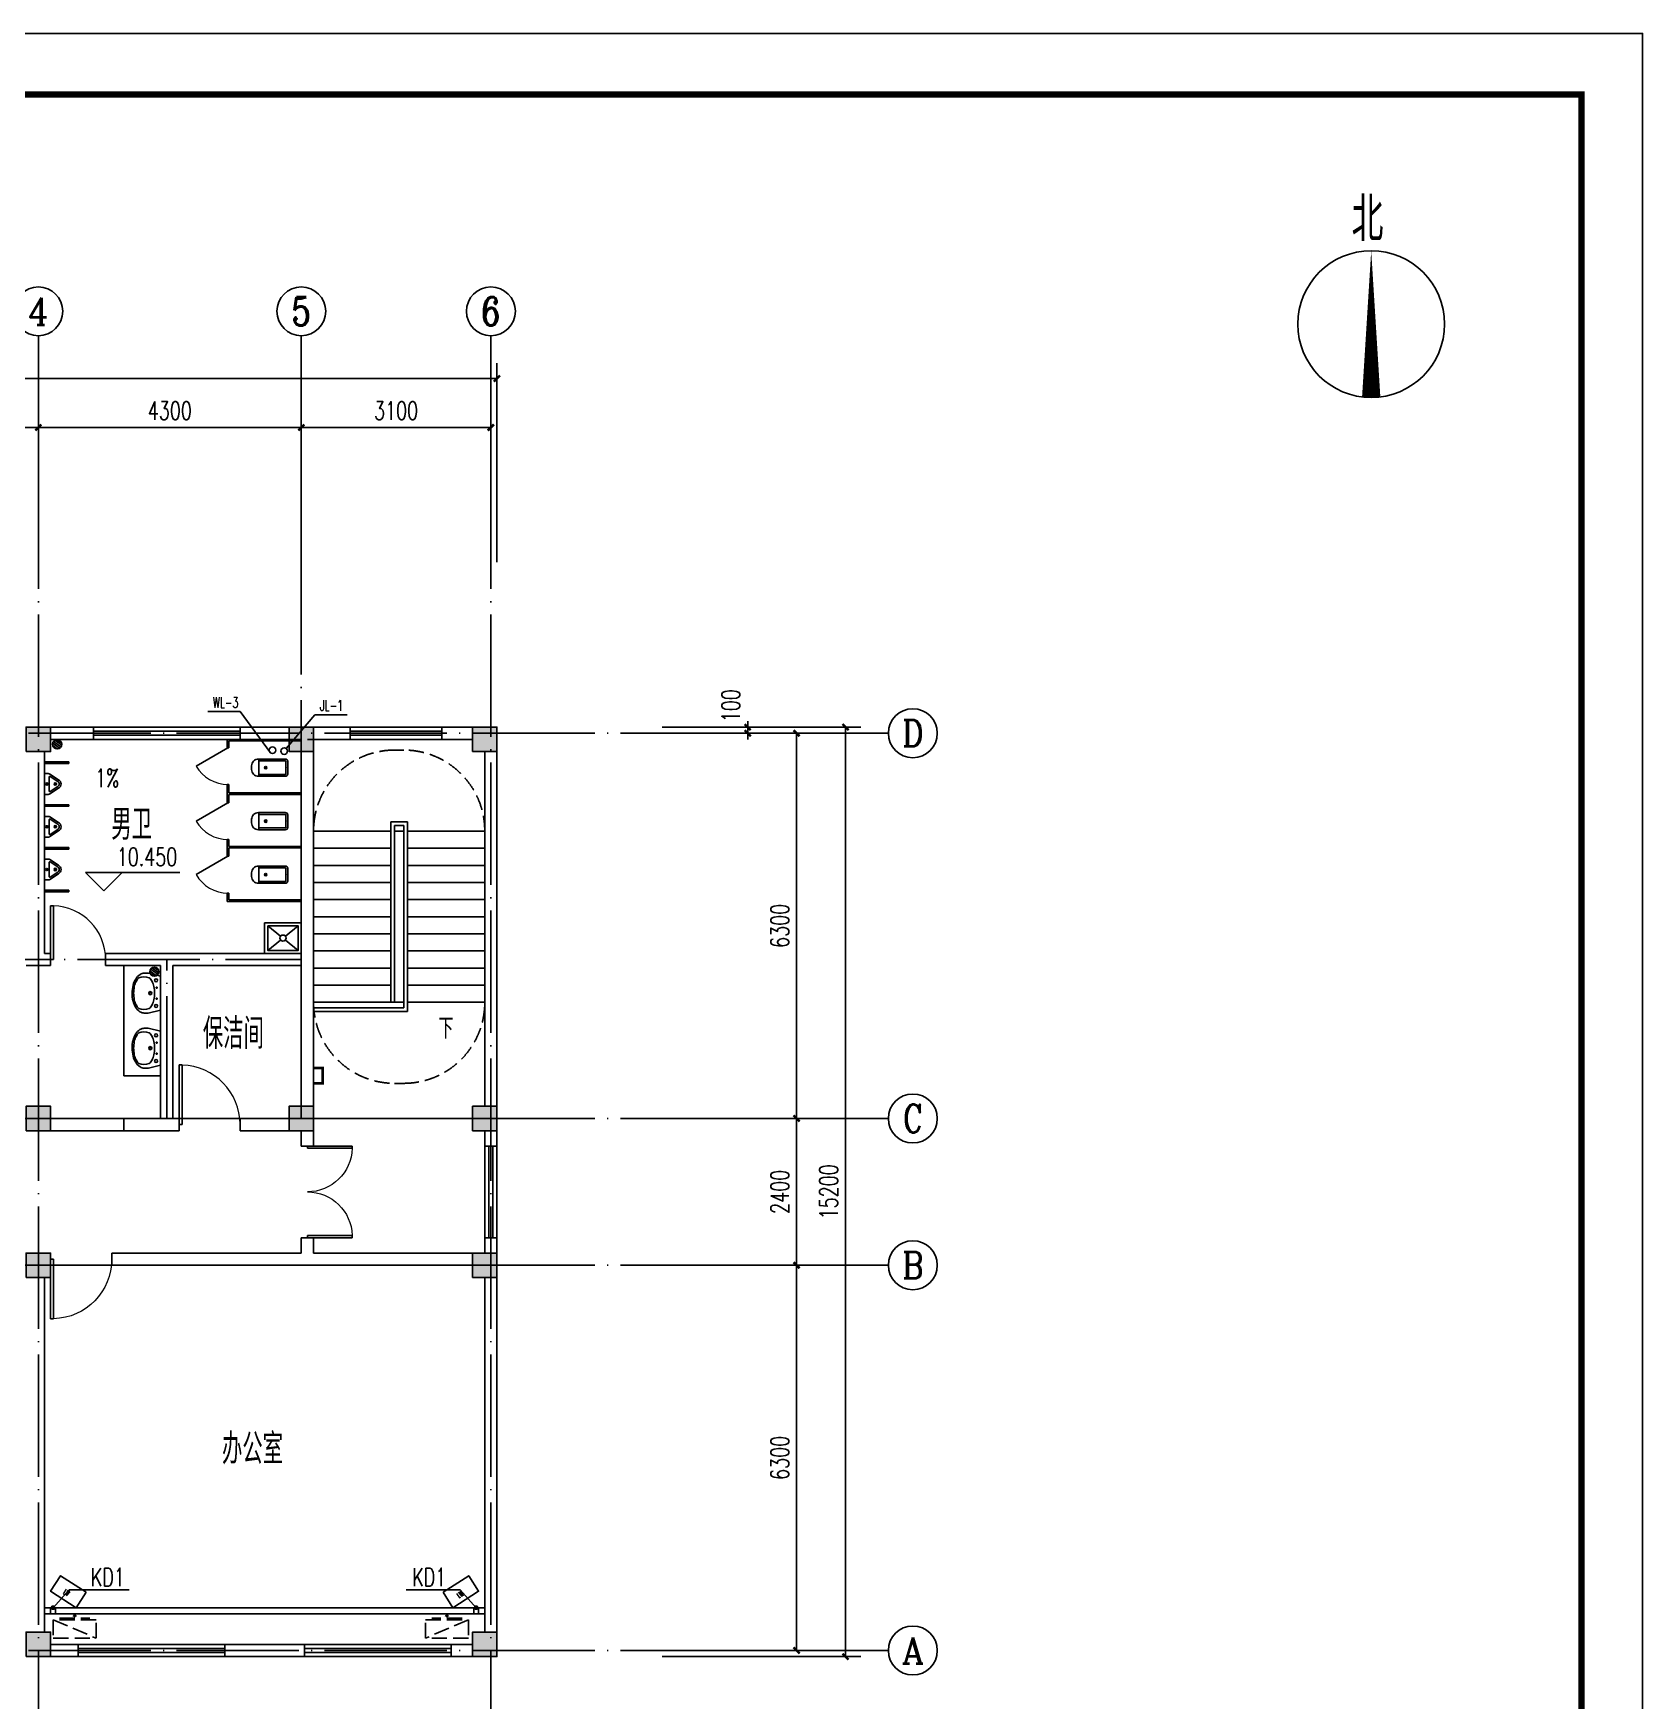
# Model space of a CAD drawing. Extents: x 6128144 to 12201635, y -1670122 to -706096.
# Drawn here: x 6528763 to 6555080, y -738605 to -711340 of the extents above; entities that cross this region are included whole.
import ezdxf
from ezdxf.enums import TextEntityAlignment as Align

# ---------------------------------------------------------------- set-up
doc = ezdxf.new("R2010")
doc.units = 0
doc.header["$LTSCALE"] = 1000
doc.header["$MEASUREMENT"] = 0
doc.linetypes.add('DASH', pattern=[0.35, 0.25, -0.1])
doc.linetypes.add('DOTE', pattern=[2.42, 2, -0.2, 0.02, -0.2])
doc.layers.get('0').update_dxf_attribs({"linetype": 'CONTINUOUS'})
doc.layers.get('Defpoints').update_dxf_attribs({"linetype": 'CONTINUOUS'})
for name, color, linetype in [('AXIS', 3, 'CONTINUOUS'), ('AXIS_TEXT', 7, 'CONTINUOUS'), ('COLUMN', 9, 'CONTINUOUS'), ('DIM_ELEV', 3, 'CONTINUOUS'), ('DIM_SYMB', 3, 'CONTINUOUS'), ('DOTE', 252, 'CONTINUOUS'), ('LATRINE', 6, 'CONTINUOUS'), ('LVTRY', 6, 'CONTINUOUS'), ('PUB_DIM', 3, 'CONTINUOUS'), ('PUB_HATCH', 8, 'CONTINUOUS'), ('PUB_TEXT', 7, 'CONTINUOUS'), ('PUB_TITLE', 4, 'CONTINUOUS'), ('STAIR', 5, 'CONTINUOUS'), ('TWT_LEAD', 3, 'CONTINUOUS'), ('WALL', 2, 'CONTINUOUS'), ('WINDOW', 4, 'CONTINUOUS'), ('厨卫布置', 6, 'CONTINUOUS'), ('填充', 251, 'CONTINUOUS'), ('排水', 221, 'CONTINUOUS')]:
    doc.layers.add(name, color=color, linetype=linetype)
doc.styles.add('_TCH_AXIS', font='COMPLEX', dxfattribs={"bigfont": 'GBCBIG'})
doc.styles.add('_TCH_DIM', font='SIMPLEX', dxfattribs={"bigfont": 'GBCBIG'})
doc.styles.add('_TCH_DIM_T3', font='SIMPLEX', dxfattribs={"width": 0.705882, "bigfont": 'GBCBIG'})
doc.styles.add('_TCH_LABEL', font='COMPLEX', dxfattribs={"bigfont": 'GBCBIG'})
doc.styles.add('COMPLEX', font='COMPLEX')
doc.styles.add('DIM_FONT', font='SIMPLEX', dxfattribs={"width": 0.7, "bigfont": 'GBCBIG'})
doc.styles.add('schuco', font='sceie.shx', dxfattribs={"width": 0.7, "bigfont": 'sceic.shx'})
doc.styles.add('X02W-L0100$0$_TWT_SERIAL', font='SIMPLEX', dxfattribs={"width": 0.8, "height": 3.5, "bigfont": 'HZTXT'})
doc.dimstyles.new('_TCH_ARCH&&100', dxfattribs={"dimtxt": 297.5, "dimasz": 100, "dimexe": 250, "dimexo": 300, "dimgap": 126.25, "dimtad": 1, "dimdec": 0, "dimzin": 0, "dimdsep": 46, "dimtxsty": '_TCH_DIM_T3', "dimblk": 'ARCHTICK', "dimcen": 0.09, "dimclrt": 7, "dimazin": 2, "dimtfac": 1, "dimtdec": 0, "dimtix": 1, "dimtmove": 2, "dimatfit": 3, "dimfxl": 0, "dimtolj": 1, "dimtzin": 0, "dimarcsym": 0})

# ---------------------------------------------------------------- blocks, each defined once
blk = doc.blocks.new('$lvtry$00000171')
at = {"layer": '排水'}
for p, q in [((-74, 11), (-11, 74)), ((-70, -27), (27, 70)), ((-53, -53), (53, 53)), ((-27, -70), (70, 27)), ((11, -74), (74, -11))]:
    blk.add_line(p, q, dxfattribs=at)
blk.add_circle((0, 0), 75, dxfattribs=at)
blk.add_point((0, 0), dxfattribs=at)
blk = doc.blocks.new('A$C2E081725')
at = {"linetype": 'DASH'}
for p, q in [((700, 94), (0, 394)), ((600, 64), (100, 64)), ((138, 94), (138, 64)), ((350, 8), (327, 39)), ((350, 49), (350, 0)), ((350, 8), (373, 39)), ((563, 94), (563, 64))]:
    blk.add_line(p, q, dxfattribs=at)
blk.add_lwpolyline([(0, 394), (0, 94), (700, 94), (700, 394)], close=True, dxfattribs=at)
blk = doc.blocks.new('$lvtry$00000221')
at = {"color": 0}
for p, q in [((-124, -91), (-43, -216)), ((-116, -76), (116, -76)), ((43, -216), (124, -91))]:
    blk.add_line(p, q, dxfattribs=at)
blk.add_lwpolyline([(69, -231, -0.57735), (-69, -231), (-162, -88, -0.145378), (-170, -61), (-170, 0), (170, 0), (170, -61, -0.145378), (162, -88)], format="xyb", close=True, dxfattribs=at)
for centre, radius in [((0, -177), 20), ((0, -38), 17.7)]:
    blk.add_circle(centre, radius, dxfattribs=at)
for centre, radius, start, end in [((-116, -86), 10, 90, 213.0863), ((0, -191), 50, 210, 330), ((116, -86), 10, 326.9137, 90)]:
    blk.add_arc(centre, radius, start, end, dxfattribs=at)
for p in [(0, -38), (0, -177)]:
    blk.add_point(p, dxfattribs=at)
blk = doc.blocks.new('$TCHSYS$APDOOR2D')
blk.add_line((0.5, 0), (0, 0.866))
at = {"lineweight": 13}
blk.add_arc((0.5, 0), 1, 120, 180, dxfattribs=at)
blk = doc.blocks.new('$lvtry$00000200')
at = {"color": 0}
for p, q in [((-110, -40), (-110, -470)), ((100, -30), (-100, -30)), ((110, -470), (110, -40))]:
    blk.add_line(p, q, dxfattribs=at)
blk.add_lwpolyline([(100, 0), (-100, 0, 0.414214), (-140, -40), (-140, -480, 0.414214), (-30, -590), (30, -590, 0.414214), (140, -480), (140, -40, 0.414214)], format="xyb", close=True, dxfattribs=at)
blk.add_lwpolyline([(140, -470), (-140, -470)], dxfattribs=at)
blk.add_circle((0, -359), 20, dxfattribs=at)
for centre, start, end in [((-100, -40), 90, 180), ((100, -40), 0, 90)]:
    blk.add_arc(centre, 10, start, end, dxfattribs=at)
for p in [(0, 0), (0, -359)]:
    blk.add_point(p, dxfattribs=at)
blk = doc.blocks.new('_LV12')
for p, q in [((-250, -50), (-39, -219)), ((39, -219), (250, -50)), ((-250, -450), (-39, -281)), ((39, -281), (250, -450))]:
    blk.add_line(p, q)
for points in [[(300, -500), (300, 0), (-300, 0), (-300, -500)], [(250, -450), (250, -50), (-250, -50), (-250, -450)]]:
    blk.add_lwpolyline(points, close=True)
blk.add_circle((0, -250), 50)
blk = doc.blocks.new('$plan$00000344')
for p, q in [((-280, -10), (-280, 0)), ((280, 0), (280, -10)), ((-251, -189), (-251, -186)), ((-248, -183), (-250, -185))]:
    blk.add_line(p, q)
for points in [[(-280, 0), (280, 0)], [(-326, -200), (-280, -5)], [(326, -204), (280, -5)]]:
    blk.add_lwpolyline(points)
for points in [[(-326, -200, 0.008223), (-326, -204, 0.149285)], [(-326, -266, 0.149285), (-304, -337, 0.107079), (-231, -408, 0.075625), (-131, -450, 0.062436), (-1, -467, 0.062436), (130, -452, 0.075625), (230, -410, 0.107079), (304, -339, 0.149285), (326, -268, 0.005205), (326, -266, 0.086596)], [(253, -188, 0.098208), (193, -141, 0.066287), (110, -111, 0.052428), (0, -100, 0.052428), (-110, -111, 0.066287), (-193, -141, 0.093876), (-251, -186, 0.171377)], [(-250, -358, 0.091341), (-193, -401, 0.066287), (-110, -431, 0.052428), (0, -442, 0.052428), (110, -431, 0.066287), (193, -401, 0.091756), (250, -358, 0.171377)]]:
    blk.add_lwpolyline(points, format="xyb")
at = {"flags": 128}
for points in [[(-326, -204), (-326, -268)], [(326, -204), (326, -268)]]:
    blk.add_lwpolyline(points, dxfattribs=at)
for points in [[(-253, -188, 0.172546), (-250, -358, 0.726395)], [(253, -188, -0.172546), (250, -358, -0.726395)]]:
    blk.add_lwpolyline(points, format="xyb", dxfattribs=at)
for centre, radius in [((-210, -75), 24), ((-210, -75), 24), ((-210, -75), 24), ((-90, -65), 10), ((0, -170), 25), ((90, -65), 10), ((210, -75), 24)]:
    blk.add_circle(centre, radius)
at = {"lineweight": 13}
blk.add_circle((0, -170), 15, dxfattribs=at)
blk.add_arc((-250, -186), 1, 131.3224, 180)
blk = doc.blocks.new('_AXISO')
blk.add_circle((0, 0), 0.5)
at = {"layer": 'AXIS_TEXT', "style": 'COMPLEX', "width": 1.041667}
blk.add_attdef('A', text='', height=0.56, dxfattribs=at).set_placement((-0.25, -0.28), (0.25, -0.28), align=Align.FIT)
blk = doc.blocks.new('_ArchTick')
at = {"color": 0, "linetype": 'ByBlock', "const_width": 0.4}
blk.add_lwpolyline([(-0.5, -0.5), (0.5, 0.5)], dxfattribs=at)
blk = doc.blocks.new('*D2542')
at = {"layer": 'Defpoints', "color": 0}
for p in [(6538745, -722685), (6538745, -722785), (6540445, -722685)]:
    blk.add_point(p, dxfattribs=at)
at = {"layer": 'PUB_DIM', "color": 0, "lineweight": -2}
for p, q in [((6539045, -722685), (6540695, -722685)), ((6539045, -722785), (6540695, -722785)), ((6540445, -722685), (6540445, -722585)), ((6540445, -722785), (6540445, -722685)), ((6540445, -722785), (6540445, -722885))]:
    blk.add_line(p, q, dxfattribs=at)
at = {"layer": 'PUB_DIM', "color": 0, "lineweight": -2, "xscale": 100, "yscale": 100, "zscale": 100}
for p, rotation in [((6540445, -722685), 270), ((6540445, -722785), 90)]:
    blk.add_blockref('_ArchTick', p, dxfattribs=dict(at, rotation=rotation))
at = {"layer": 'PUB_DIM', "color": 7, "insert": (6540170, -722335), "char_height": 297.5, "attachment_point": 5, "rotation": 90, "style": '_TCH_DIM_T3'}
blk.add_mtext('\\A1;100', dxfattribs=at)
blk = doc.blocks.new('_FZH')
blk.add_lwpolyline([(-0.5, -0.5), (0.5, -0.5), (0.5, 0.5), (-0.5, 0.5)], close=True)
at = {"layer": 'PUB_HATCH'}
blk.add_solid([(-0.5, -0.5), (0.5, -0.5), (-0.5, 0.5), (0.5, 0.5)], dxfattribs=at)
blk = doc.blocks.new('*D2598')
at = {"layer": 'AXIS', "color": 0, "lineweight": -2}
for p, q in [((6539045, -731485), (6541495, -731485)), ((6541245, -737785), (6541245, -731485)), ((6539045, -737785), (6541495, -737785))]:
    blk.add_line(p, q, dxfattribs=at)
at = {"layer": 'Defpoints', "color": 0}
for p in [(6538745, -731485), (6541245, -731485), (6538745, -737785)]:
    blk.add_point(p, dxfattribs=at)
at = {"layer": 'AXIS', "color": 0, "lineweight": -2, "xscale": 100, "yscale": 100, "zscale": 100}
for p, rotation in [((6541245, -731485), 90), ((6541245, -737785), 270)]:
    blk.add_blockref('_ArchTick', p, dxfattribs=dict(at, rotation=rotation))
at = {"layer": 'AXIS', "color": 7, "insert": (6540970, -734635), "char_height": 297.5, "attachment_point": 5, "rotation": 90, "style": '_TCH_DIM_T3'}
blk.add_mtext('\\A1;6300', dxfattribs=at)
blk = doc.blocks.new('*D2599')
at = {"layer": 'AXIS', "color": 0, "lineweight": -2}
for p, q in [((6539045, -729085), (6541495, -729085)), ((6541245, -731485), (6541245, -729085)), ((6539045, -731485), (6541495, -731485))]:
    blk.add_line(p, q, dxfattribs=at)
at = {"layer": 'Defpoints', "color": 0}
for p in [(6538745, -729085), (6541245, -729085), (6538745, -731485)]:
    blk.add_point(p, dxfattribs=at)
at = {"layer": 'AXIS', "color": 0, "lineweight": -2, "xscale": 100, "yscale": 100, "zscale": 100}
for p, rotation in [((6541245, -729085), 90), ((6541245, -731485), 270)]:
    blk.add_blockref('_ArchTick', p, dxfattribs=dict(at, rotation=rotation))
at = {"layer": 'AXIS', "color": 7, "insert": (6540970, -730285), "char_height": 297.5, "attachment_point": 5, "rotation": 90, "style": '_TCH_DIM_T3'}
blk.add_mtext('\\A1;2400', dxfattribs=at)
blk = doc.blocks.new('*D2600')
at = {"layer": 'AXIS', "color": 0, "lineweight": -2}
for p, q in [((6539045, -722785), (6541495, -722785)), ((6541245, -729085), (6541245, -722785)), ((6539045, -729085), (6541495, -729085))]:
    blk.add_line(p, q, dxfattribs=at)
at = {"layer": 'Defpoints', "color": 0}
for p in [(6538745, -722785), (6541245, -722785), (6538745, -729085)]:
    blk.add_point(p, dxfattribs=at)
at = {"layer": 'AXIS', "color": 0, "lineweight": -2, "xscale": 100, "yscale": 100, "zscale": 100}
for p, rotation in [((6541245, -722785), 90), ((6541245, -729085), 270)]:
    blk.add_blockref('_ArchTick', p, dxfattribs=dict(at, rotation=rotation))
at = {"layer": 'AXIS', "color": 7, "insert": (6540970, -725935), "char_height": 297.5, "attachment_point": 5, "rotation": 90, "style": '_TCH_DIM_T3'}
blk.add_mtext('\\A1;6300', dxfattribs=at)
blk = doc.blocks.new('*D2601')
at = {"layer": 'AXIS', "color": 0, "lineweight": -2}
for p, q in [((6539045, -722685), (6542295, -722685)), ((6542045, -737885), (6542045, -722685)), ((6539045, -737885), (6542295, -737885))]:
    blk.add_line(p, q, dxfattribs=at)
at = {"layer": 'Defpoints', "color": 0}
for p in [(6538745, -722685), (6542045, -722685), (6538745, -737885)]:
    blk.add_point(p, dxfattribs=at)
at = {"layer": 'AXIS', "color": 0, "lineweight": -2, "xscale": 100, "yscale": 100, "zscale": 100}
for p, rotation in [((6542045, -722685), 90), ((6542045, -737885), 270)]:
    blk.add_blockref('_ArchTick', p, dxfattribs=dict(at, rotation=rotation))
at = {"layer": 'AXIS', "color": 7, "insert": (6541770, -730285), "char_height": 297.5, "attachment_point": 5, "rotation": 90, "style": '_TCH_DIM_T3'}
blk.add_mtext('\\A1;15200', dxfattribs=at)
blk = doc.blocks.new('*D2608')
at = {"layer": 'AXIS', "color": 0, "lineweight": -2}
for p, q in [((6524645, -719985), (6524645, -717535)), ((6528845, -719985), (6528845, -717535)), ((6524645, -717785), (6528845, -717785))]:
    blk.add_line(p, q, dxfattribs=at)
at = {"layer": 'Defpoints', "color": 0}
for p in [(6528845, -717785), (6524645, -720285), (6528845, -720285)]:
    blk.add_point(p, dxfattribs=at)
at = {"layer": 'AXIS', "color": 0, "lineweight": -2, "xscale": 100, "yscale": 100, "zscale": 100, "rotation": 180}
blk.add_blockref('_ArchTick', (6524645, -717785), dxfattribs=at)
at = {"layer": 'AXIS', "color": 0, "lineweight": -2, "xscale": 100, "yscale": 100, "zscale": 100}
blk.add_blockref('_ArchTick', (6528845, -717785), dxfattribs=at)
at = {"layer": 'AXIS', "color": 7, "insert": (6526745, -717510), "char_height": 297.5, "attachment_point": 5, "style": '_TCH_DIM_T3'}
blk.add_mtext('\\A1;4200', dxfattribs=at)
blk = doc.blocks.new('*D2609')
at = {"layer": 'AXIS', "color": 0, "lineweight": -2}
for p, q in [((6528845, -719985), (6528845, -717535)), ((6533145, -719985), (6533145, -717535)), ((6528845, -717785), (6533145, -717785))]:
    blk.add_line(p, q, dxfattribs=at)
at = {"layer": 'Defpoints', "color": 0}
for p in [(6533145, -717785), (6528845, -720285), (6533145, -720285)]:
    blk.add_point(p, dxfattribs=at)
at = {"layer": 'AXIS', "color": 0, "lineweight": -2, "xscale": 100, "yscale": 100, "zscale": 100, "rotation": 180}
blk.add_blockref('_ArchTick', (6528845, -717785), dxfattribs=at)
at = {"layer": 'AXIS', "color": 0, "lineweight": -2, "xscale": 100, "yscale": 100, "zscale": 100}
blk.add_blockref('_ArchTick', (6533145, -717785), dxfattribs=at)
at = {"layer": 'AXIS', "color": 7, "insert": (6530995, -717510), "char_height": 297.5, "attachment_point": 5, "style": '_TCH_DIM_T3'}
blk.add_mtext('\\A1;4300', dxfattribs=at)
blk = doc.blocks.new('*D2610')
at = {"layer": 'AXIS', "color": 0, "lineweight": -2}
for p, q in [((6533145, -719985), (6533145, -717535)), ((6536245, -719985), (6536245, -717535)), ((6533145, -717785), (6536245, -717785))]:
    blk.add_line(p, q, dxfattribs=at)
at = {"layer": 'Defpoints', "color": 0}
for p in [(6536245, -717785), (6533145, -720285), (6536245, -720285)]:
    blk.add_point(p, dxfattribs=at)
at = {"layer": 'AXIS', "color": 0, "lineweight": -2, "xscale": 100, "yscale": 100, "zscale": 100, "rotation": 180}
blk.add_blockref('_ArchTick', (6533145, -717785), dxfattribs=at)
at = {"layer": 'AXIS', "color": 0, "lineweight": -2, "xscale": 100, "yscale": 100, "zscale": 100}
blk.add_blockref('_ArchTick', (6536245, -717785), dxfattribs=at)
at = {"layer": 'AXIS', "color": 7, "insert": (6534695, -717510), "char_height": 297.5, "attachment_point": 5, "style": '_TCH_DIM_T3'}
blk.add_mtext('\\A1;3100', dxfattribs=at)
blk = doc.blocks.new('*D2611')
at = {"layer": 'AXIS', "color": 0, "lineweight": -2}
for p, q in [((6514145, -719985), (6514145, -716735)), ((6536345, -719985), (6536345, -716735)), ((6514145, -716985), (6536345, -716985))]:
    blk.add_line(p, q, dxfattribs=at)
at = {"layer": 'Defpoints', "color": 0}
for p in [(6536345, -716985), (6514145, -720285), (6536345, -720285)]:
    blk.add_point(p, dxfattribs=at)
at = {"layer": 'AXIS', "color": 0, "lineweight": -2, "xscale": 100, "yscale": 100, "zscale": 100, "rotation": 180}
blk.add_blockref('_ArchTick', (6514145, -716985), dxfattribs=at)
at = {"layer": 'AXIS', "color": 0, "lineweight": -2, "xscale": 100, "yscale": 100, "zscale": 100}
blk.add_blockref('_ArchTick', (6536345, -716985), dxfattribs=at)
at = {"layer": 'AXIS', "color": 7, "insert": (6525245, -716710), "char_height": 297.5, "attachment_point": 5, "style": '_TCH_DIM_T3'}
blk.add_mtext('\\A1;22200', dxfattribs=at)

msp = doc.modelspace()

# ---------------------------------------------------------------- linework, layer by layer
at = {"color": 0}
for p, q in [((6531617.6, -722431.1), (6532146, -722431.1)), ((6532639.5, -723104.6), (6532146, -722431.1)), ((6533195.2, -737885.3), (6533195.2, -737685.3)), ((6535595.2, -737685.3), (6533195.2, -737685.3)), ((6533195.2, -737752), (6535595.2, -737752)), ((6535595.2, -737685.3), (6535595.2, -737885.3)), ((6533195.2, -737818.7), (6535595.2, -737818.7)), ((6535595.2, -737885.3), (6533195.2, -737885.3))]:
    msp.add_line(p, q, dxfattribs=at)
at = {"color": 0, "extrusion": (0, 0, -1)}
for p, q in [((6529745.2, -722685.3), (6529745.2, -722885.3)), ((6532145.2, -722685.3), (6529745.2, -722685.3)), ((6529745.2, -722752), (6532145.2, -722752)), ((6532145.2, -722885.3), (6532145.2, -722685.3)), ((6529745.2, -722818.7), (6532145.2, -722818.7)), ((6532145.2, -722885.3), (6529745.2, -722885.3)), ((6529495.2, -737685.3), (6529495.2, -737885.3)), ((6529495.2, -737685.3), (6531895.2, -737685.3)), ((6531895.2, -737752), (6529495.2, -737752)), ((6531895.2, -737885.3), (6531895.2, -737685.3)), ((6531895.2, -737818.7), (6529495.2, -737818.7)), ((6529495.2, -737885.3), (6531895.2, -737885.3))]:
    msp.add_line(p, q, dxfattribs=at)
at = {"extrusion": (0, 0, -1)}
for p, q in [((6535445.2, -722685.3), (6533945.2, -722685.3)), ((6533945.2, -722885.3), (6533945.2, -722685.3)), ((6533945.2, -722752), (6535445.2, -722752)), ((6535445.2, -722885.3), (6535445.2, -722685.3)), ((6533945.2, -722818.7), (6535445.2, -722818.7)), ((6535445.2, -722885.3), (6533945.2, -722885.3)), ((6533245.2, -729535.3), (6533976.5, -729535.3)), ((6533245.2, -729535.3), (6533245.2, -729572.8)), ((6533245.2, -729572.8), (6533976.5, -729572.8)), ((6533976.5, -729572.8), (6533976.5, -729535.3)), ((6536145.2, -731035.3), (6536145.2, -729535.3)), ((6536145.2, -729535.3), (6536345.2, -729535.3)), ((6536211.9, -729535.3), (6536211.9, -731035.3)), ((6536278.6, -729535.3), (6536278.6, -731035.3)), ((6536345.2, -731035.3), (6536345.2, -729535.3)), ((6533245.2, -730997.8), (6533976.5, -730997.8)), ((6533245.2, -731035.3), (6533245.2, -730997.8)), ((6533245.2, -731035.3), (6533976.5, -731035.3)), ((6533976.5, -730997.8), (6533976.5, -731035.3)), ((6536145.2, -731035.3), (6536345.2, -731035.3)), ((6529045.2, -731385.3), (6529095.2, -731385.3)), ((6529045.2, -731385.3), (6529045.2, -732360.3)), ((6529095.2, -731385.3), (6529095.2, -732360.3)), ((6529095.2, -732360.3), (6529045.2, -732360.3))]:
    msp.add_line(p, q, dxfattribs=at)
at = {"color": 0, "linetype": 'DASH'}
for p, q in [((6534670.2, -723060.3), (6534820.2, -723060.3)), ((6534670.2, -728510.4), (6534820.2, -728510.4))]:
    msp.add_line(p, q, dxfattribs=at)
for p, q in [((6529090.2, -725607.8), (6529045.2, -725607.8)), ((6529045.2, -726485.3), (6529045.2, -725607.8)), ((6529090.2, -726485.3), (6529090.2, -725607.8)), ((6529045.2, -726485.3), (6529090.2, -726485.3)), ((6531195.2, -728210.3), (6531145.2, -728210.3)), ((6531145.2, -729185.3), (6531145.2, -728210.3)), ((6531195.2, -729185.3), (6531195.2, -728210.3)), ((6531145.2, -729185.3), (6531195.2, -729185.3))]:
    msp.add_line(p, q)
at = {"linetype": 'ByBlock'}
for p, q in [((6528945.2, -737085.3), (6532445.2, -737085.3)), ((6532445.2, -737085.3), (6536145.2, -737085.3))]:
    msp.add_line(p, q, dxfattribs=at)
at = {"color": 0, "const_width": 40}
msp.add_lwpolyline([(6533345.2, -728260.3), (6533495.2, -728260.3), (6533495.2, -728510.3), (6533345.2, -728510.3)], dxfattribs=at)
at = {"color": 0}
msp.add_circle((6532673.8, -723063.1), 53.8, dxfattribs=at)
at = {"color": 0, "linetype": 'DASH'}
for centre, start, end in [((6534670.2, -724385.3), 90, 180), ((6534820.2, -724385.3), 360, 90), ((6534670.2, -727185.3), 180, 270), ((6534820.2, -727185.3), 270, 0)]:
    msp.add_arc(centre, 1325, start, end, dxfattribs=at)
at = {"lineweight": 13}
for centre, radius, start in [((6529067.7, -726485.3), 877.5, 0), ((6531170.2, -729185.3), 975, 360)]:
    msp.add_arc(centre, radius, start, 88.53072, dxfattribs=at)
at = {"lineweight": 13, "extrusion": (0, 0, -1)}
for centre, radius, start, end in [((-6533245.2, -729554.1), 731.2, 181.46928, 270), ((-6533245.2, -731016.6), 731.2, 90, 178.53072), ((-6529070.2, -731385.3), 975, 180, 268.53072)]:
    msp.add_arc(centre, radius, start, end, dxfattribs=at)
at = {"layer": 'AXIS', "color": 0}
for p, q in [((6528845.2, -720285.3), (6528845.2, -716285.3)), ((6533145.2, -720285.3), (6533145.2, -716285.3)), ((6536245.2, -720285.3), (6536245.2, -716285.3)), ((6538745.2, -722785.3), (6542745.2, -722785.3)), ((6538745.2, -729085.3), (6542745.2, -729085.3)), ((6538745.2, -731485.3), (6542745.2, -731485.3)), ((6538745.2, -737785.3), (6542745.2, -737785.3))]:
    msp.add_line(p, q, dxfattribs=at)
at = {"layer": 'DIM_ELEV', "color": 0}
for p, q in [((6529916.7, -725360.6), (6529616.7, -725060.6)), ((6529616.7, -725060.6), (6531156.9, -725060.6)), ((6529916.7, -725360.6), (6530216.7, -725060.6))]:
    msp.add_line(p, q, dxfattribs=at)
at = {"layer": 'DIM_SYMB'}
for points in [[(6550641.3, -717295, 300, 0, 0), (6550641.3, -714895, 0, 0, 0)], [(6529693.5, -723447.4, 0, 0, 0), (6529504.3, -723282.4, 80, 0, 0), (6529278.2, -723085.2, 0, 0, 0)]]:
    msp.add_lwpolyline(points, format="xyseb", dxfattribs=at)
at = {"layer": 'DIM_SYMB', "color": 0}
msp.add_lwpolyline([(6535482.7, -727325.3, 0, 0, 0), (6535482.7, -723635.3, 0, 0, 0), (6534007.7, -723635.3, 0, 0, 0), (6534007.7, -726745.3, 80, 0, 0), (6534007.7, -727045.3, 0, 0, 0)], format="xyseb", dxfattribs=at)
at = {"layer": 'DIM_SYMB'}
for points in [[(6530327.9, -736795.4), (6529346.8, -736795.4), (6529085.2, -737085.3)], [(6534862.6, -736795.4), (6535743.7, -736795.4), (6536005.2, -737085.3)]]:
    msp.add_lwpolyline(points, dxfattribs=at)
at = {"layer": 'DIM_SYMB', "const_width": 40}
for points in [[(6529098.6, -737070.5, 1), (6529071.8, -737100.2, 1)], [(6535991.8, -737070.5, 1), (6536018.6, -737100.2, 1)]]:
    msp.add_lwpolyline(points, format="xyb", close=True, dxfattribs=at)
at = {"layer": 'DIM_SYMB'}
msp.add_circle((6550641.3, -716095), 1200, dxfattribs=at)
at = {"layer": 'DOTE', "linetype": 'DOTE'}
for p, q in [((6528845.2, -739785.3), (6528845.2, -720285.3)), ((6533145.2, -729085.3), (6533145.2, -720285.3)), ((6536245.2, -739785.3), (6536245.2, -720285.3)), ((6511745.2, -722785.3), (6538745.2, -722785.3)), ((6524645.2, -726485.3), (6533145.2, -726485.3)), ((6530945.2, -729085.3), (6530945.2, -726485.3)), ((6511745.2, -729085.3), (6538745.2, -729085.3)), ((6513345.2, -729085.3), (6537145.2, -729085.3)), ((6511745.2, -731485.3), (6538745.2, -731485.3)), ((6513345.2, -731485.3), (6537145.2, -731485.3)), ((6511745.2, -737785.3), (6538745.2, -737785.3))]:
    msp.add_line(p, q, dxfattribs=at)
at = {"layer": 'LATRINE'}
for p, q in [((6531932.7, -722885.3), (6531932.7, -723022.8)), ((6533145.2, -722885.3), (6531932.7, -722885.3)), ((6531932.7, -723022.8), (6531957.7, -723022.8)), ((6531957.7, -723022.8), (6531957.7, -722910.3)), ((6533145.2, -722910.3), (6531957.7, -722910.3)), ((6533145.2, -722910.3), (6533145.2, -722885.3)), ((6528945.2, -723254.7), (6529345.2, -723254.7)), ((6528945.2, -723279.7), (6529345.2, -723279.7)), ((6529345.2, -723279.7), (6529345.2, -723254.7)), ((6531957.7, -723622.8), (6531932.7, -723622.8)), ((6531932.7, -723622.8), (6531932.7, -723772.8)), ((6531957.7, -723760.3), (6531957.7, -723622.8)), ((6531932.7, -723772.8), (6531932.7, -723922.8)), ((6533145.2, -723760.3), (6531957.7, -723760.3)), ((6533145.2, -723785.3), (6531957.7, -723785.3)), ((6531957.7, -723922.8), (6531957.7, -723785.3)), ((6533145.2, -723785.3), (6533145.2, -723760.3)), ((6528945.2, -723954.2), (6529345.2, -723954.2)), ((6528945.2, -723979.2), (6529345.2, -723979.2)), ((6529345.2, -723979.2), (6529345.2, -723954.2)), ((6531932.7, -723922.8), (6531957.7, -723922.8)), ((6528945.2, -724653.7), (6529345.2, -724653.7)), ((6528945.2, -724678.7), (6529345.2, -724678.7)), ((6529345.2, -724678.7), (6529345.2, -724653.7)), ((6531957.7, -724522.8), (6531932.7, -724522.8)), ((6531932.7, -724522.8), (6531932.7, -724647.8)), ((6531932.7, -724647.8), (6531932.7, -724797.8)), ((6531957.7, -724635.3), (6531957.7, -724522.8)), ((6533145.2, -724635.3), (6531957.7, -724635.3)), ((6533145.2, -724660.3), (6531957.7, -724660.3)), ((6531957.7, -724797.8), (6531957.7, -724660.3)), ((6533145.2, -724660.3), (6533145.2, -724635.3)), ((6531932.7, -724797.8), (6531957.7, -724797.8)), ((6528945.2, -725353.2), (6529345.2, -725353.2)), ((6528945.2, -725378.2), (6529345.2, -725378.2)), ((6529345.2, -725378.2), (6529345.2, -725353.2)), ((6531957.7, -725397.8), (6531932.7, -725397.8)), ((6531932.7, -725397.8), (6531932.7, -725535.3)), ((6533145.2, -725535.3), (6531932.7, -725535.3)), ((6531957.7, -725510.3), (6531957.7, -725397.8)), ((6533145.2, -725510.3), (6531957.7, -725510.3)), ((6533145.2, -725535.3), (6533145.2, -725510.3))]:
    msp.add_line(p, q, dxfattribs=at)
msp.add_lwpolyline([(6530845.2, -728385.3), (6530245.2, -728385.3), (6530245.2, -726585.3), (6530845.2, -726585.3)], dxfattribs=at)
at = {"layer": 'PUB_TITLE', "color": 4}
msp.add_lwpolyline([(6495680.3, -753339.6), (6555080.3, -753339.6), (6555080.3, -711339.6), (6495680.3, -711339.6)], close=True, dxfattribs=at)
at = {"layer": 'PUB_TITLE', "color": 4, "const_width": 100}
msp.add_lwpolyline([(6498180.3, -752339.6), (6554080.3, -752339.6), (6554080.3, -712339.6), (6498180.3, -712339.6)], close=True, dxfattribs=at)
at = {"layer": 'STAIR', "linetype": 'ByBlock'}
for p, q in [((6535945.2, -722885.3), (6533245.2, -722885.3)), ((6536145.2, -724285.3), (6536145.2, -723085.3))]:
    msp.add_line(p, q, dxfattribs=at)
at = {"layer": 'STAIR', "color": 0}
for p, q in [((6535945.2, -722885.3), (6533345.2, -722885.3)), ((6533345.2, -722885.3), (6533345.2, -724385.3)), ((6536145.2, -724385.3), (6536145.2, -723085.3)), ((6533345.2, -727185.3), (6533345.2, -724385.3)), ((6533345.2, -724385.3), (6534610.2, -724385.3)), ((6533345.2, -724385.3), (6534610.2, -724385.3)), ((6534610.2, -727185.3), (6534610.2, -724235.3)), ((6534610.2, -724235.3), (6534880.2, -724235.3)), ((6534670.2, -727185.3), (6534670.2, -724295.3)), ((6534670.2, -724295.3), (6534820.2, -724295.3)), ((6534670.2, -727185.3), (6534670.2, -724385.3)), ((6534670.2, -724385.3), (6534820.2, -724385.3)), ((6534820.2, -724295.3), (6534820.2, -727275.3)), ((6534820.2, -724385.3), (6534820.2, -727185.3)), ((6534880.2, -724235.3), (6534880.2, -727335.3)), ((6536145.2, -724385.3), (6534880.2, -724385.3)), ((6534880.2, -724385.3), (6536145.2, -724385.3)), ((6536145.2, -724385.3), (6536145.2, -727185.3)), ((6533345.2, -724665.3), (6534610.2, -724665.3)), ((6536145.2, -724665.3), (6534880.2, -724665.3)), ((6533345.2, -724945.3), (6534610.2, -724945.3)), ((6536145.2, -724945.3), (6534880.2, -724945.3)), ((6533345.2, -725225.3), (6534610.2, -725225.3)), ((6536145.2, -725225.3), (6534880.2, -725225.3)), ((6533345.2, -725505.3), (6534610.2, -725505.3)), ((6536145.2, -725505.3), (6534880.2, -725505.3)), ((6533345.2, -725785.3), (6534610.2, -725785.3)), ((6536145.2, -725785.3), (6534880.2, -725785.3)), ((6533345.2, -726065.3), (6534610.2, -726065.3)), ((6536145.2, -726065.3), (6534880.2, -726065.3)), ((6533345.2, -726345.3), (6534610.2, -726345.3)), ((6536145.2, -726345.3), (6534880.2, -726345.3)), ((6533345.2, -726625.3), (6534610.2, -726625.3)), ((6536145.2, -726625.3), (6534880.2, -726625.3)), ((6533345.2, -726905.3), (6534610.2, -726905.3)), ((6536145.2, -726905.3), (6534880.2, -726905.3)), ((6533345.2, -727185.3), (6534610.2, -727185.3)), ((6534820.2, -727275.3), (6533345.2, -727275.3)), ((6533345.2, -727335.3), (6533345.2, -727275.3)), ((6534880.2, -727335.3), (6533345.2, -727335.3)), ((6534610.2, -727185.3), (6534670.2, -727185.3)), ((6534610.2, -727185.3), (6534670.2, -727185.3)), ((6534670.2, -727185.3), (6534820.2, -727185.3)), ((6536145.2, -727185.3), (6534880.2, -727185.3))]:
    msp.add_line(p, q, dxfattribs=at)
at = {"layer": 'TWT_LEAD', "color": 3}
for p, q in [((6532897.2, -723032.6), (6533368.6, -722481.8)), ((6533368.6, -722481.8), (6533897, -722481.8))]:
    msp.add_line(p, q, dxfattribs=at)
msp.add_circle((6532865.7, -723076.2), 53.8, dxfattribs=at)
at = {"layer": 'WALL', "linetype": 'ByBlock'}
for p, q in [((6529745.2, -722685.3), (6529045.2, -722685.3)), ((6529745.2, -722885.3), (6529745.2, -722685.3)), ((6532945.2, -722685.3), (6532145.2, -722685.3)), ((6532145.2, -722685.3), (6532145.2, -722885.3)), ((6533945.2, -722685.3), (6533345.2, -722685.3)), ((6533945.2, -722885.3), (6533945.2, -722685.3)), ((6535945.2, -722685.3), (6535445.2, -722685.3)), ((6535445.2, -722685.3), (6535445.2, -722885.3)), ((6528945.2, -726385.3), (6528945.2, -723085.3)), ((6529045.2, -722885.3), (6529745.2, -722885.3)), ((6532145.2, -722885.3), (6532945.2, -722885.3)), ((6533145.2, -726385.3), (6533145.2, -723085.3)), ((6533345.2, -722885.3), (6533945.2, -722885.3)), ((6533345.2, -726485.3), (6533345.2, -723085.3)), ((6535445.2, -722885.3), (6535945.2, -722885.3)), ((6536145.2, -723085.3), (6536145.2, -728885.3)), ((6536345.2, -723085.3), (6536345.2, -728885.3)), ((6528645.2, -726585.3), (6528845.2, -726585.3)), ((6528845.2, -726585.3), (6529045.2, -726585.3)), ((6529045.2, -726385.3), (6528945.2, -726385.3)), ((6529045.2, -726585.3), (6529045.2, -726385.3)), ((6530445.2, -726385.3), (6529945.2, -726385.3)), ((6529945.2, -726385.3), (6529945.2, -726585.3)), ((6529945.2, -726585.3), (6530445.2, -726585.3)), ((6530945.2, -726385.3), (6530445.2, -726385.3)), ((6530845.2, -726585.3), (6530445.2, -726585.3)), ((6530845.2, -729085.3), (6530845.2, -726585.3)), ((6533145.2, -726385.3), (6530945.2, -726385.3)), ((6531045.2, -729085.3), (6531045.2, -726585.3)), ((6533145.2, -726585.3), (6531045.2, -726585.3)), ((6533145.2, -728885.3), (6533145.2, -726585.3)), ((6533345.2, -728885.3), (6533345.2, -726485.3)), ((6530845.2, -729085.3), (6530245.2, -729085.3)), ((6530245.2, -729285.3), (6530245.2, -729085.3)), ((6531145.2, -729085.3), (6531045.2, -729085.3)), ((6531145.2, -729285.3), (6531145.2, -729085.3)), ((6532945.2, -729085.3), (6532145.2, -729085.3)), ((6532145.2, -729085.3), (6532145.2, -729285.3)), ((6530945.2, -729285.3), (6530245.2, -729285.3)), ((6530945.2, -729285.3), (6531145.2, -729285.3)), ((6532145.2, -729285.3), (6532945.2, -729285.3)), ((6533145.2, -729285.3), (6533145.2, -729535.3)), ((6533345.2, -729535.3), (6533345.2, -729285.3)), ((6536145.2, -729285.3), (6536145.2, -729535.3)), ((6536345.2, -729535.3), (6536345.2, -729285.3)), ((6533145.2, -729535.3), (6533345.2, -729535.3)), ((6536145.2, -729535.3), (6536345.2, -729535.3)), ((6533345.2, -731035.3), (6533145.2, -731035.3)), ((6533145.2, -731035.3), (6533145.2, -731285.3)), ((6533345.2, -731285.3), (6533345.2, -731035.3)), ((6536345.2, -731035.3), (6536145.2, -731035.3)), ((6536145.2, -731035.3), (6536145.2, -731285.3)), ((6536345.2, -731285.3), (6536345.2, -731035.3)), ((6533145.2, -731285.3), (6530045.2, -731285.3)), ((6530045.2, -731285.3), (6530045.2, -731485.3)), ((6530045.2, -731485.3), (6533245.2, -731485.3)), ((6533245.2, -731485.3), (6535945.2, -731485.3)), ((6533345.2, -731285.3), (6535945.2, -731285.3)), ((6528945.2, -731685.3), (6528945.2, -737485.3)), ((6536145.2, -731685.3), (6536145.2, -737485.3)), ((6536345.2, -731685.3), (6536345.2, -737485.3)), ((6529495.2, -737685.3), (6529045.2, -737685.3)), ((6529495.2, -737885.3), (6529495.2, -737685.3)), ((6532545.2, -737685.3), (6531895.2, -737685.3)), ((6531895.2, -737685.3), (6531895.2, -737885.3)), ((6533195.2, -737685.3), (6532545.2, -737685.3)), ((6533195.2, -737885.3), (6533195.2, -737685.3)), ((6535945.2, -737685.3), (6535595.2, -737685.3)), ((6535595.2, -737685.3), (6535595.2, -737885.3)), ((6529045.2, -737885.3), (6529495.2, -737885.3)), ((6531895.2, -737885.3), (6532545.2, -737885.3)), ((6532545.2, -737885.3), (6533195.2, -737885.3)), ((6535595.2, -737885.3), (6535945.2, -737885.3))]:
    msp.add_line(p, q, dxfattribs=at)
at = {"layer": 'WINDOW'}
for p, q in [((6529045.2, -729085.3), (6530245.2, -729085.3)), ((6530245.2, -729285.3), (6529045.2, -729285.3))]:
    msp.add_line(p, q, dxfattribs=at)
at = {"layer": '厨卫布置'}
for points in [[(6529628.1, -736832.9), (6529465.9, -737085.3), (6529045.2, -736815.1), (6529207.4, -736562.7)], [(6535462.4, -736832.9), (6535624.6, -737085.3), (6536045.2, -736815.1), (6535883.1, -736562.7)]]:
    msp.add_lwpolyline(points, close=True, dxfattribs=at)
at = {"layer": '填充', "linetype": 'DASH', "ltscale": 500}
for p, q in [((6528945.2, -737185.3), (6532445.2, -737185.3)), ((6532445.2, -737185.3), (6536145.2, -737185.3))]:
    msp.add_line(p, q, dxfattribs=at)
at = {"layer": '排水'}
for points in [[(6529125.2, -737185.3), (6529045.2, -737185.3), (6529045.2, -737085.3), (6529125.2, -737085.3)], [(6535965.2, -737185.3), (6536045.2, -737185.3), (6536045.2, -737085.3), (6535965.2, -737085.3)]]:
    msp.add_lwpolyline(points, close=True, dxfattribs=at)

# ---------------------------------------------------------------- block references
at = {"layer": 'AXIS', "color": 0}
ref = msp.add_blockref('_AXISO', (6528845.2, -715885.3), dxfattribs=dict(at, xscale=800, yscale=800, zscale=800))
ref.add_attrib('A', '4', dxfattribs={"layer": 'AXIS_TEXT', "color": 0, "height": 445.4, "style": '_TCH_AXIS'}).set_placement((6528675.6, -716108.1), (6529014.9, -716108.1), align=Align.FIT)
ref = msp.add_blockref('_AXISO', (6533145.2, -715885.3), dxfattribs=dict(at, xscale=800, yscale=800, zscale=800))
ref.add_attrib('A', '5', dxfattribs={"layer": 'AXIS_TEXT', "color": 0, "height": 465.9, "style": '_TCH_AXIS'}).set_placement((6532989.9, -716118.3), (6533300.6, -716118.3), align=Align.FIT)
ref = msp.add_blockref('_AXISO', (6536245.2, -715885.3), dxfattribs=dict(at, xscale=800, yscale=800, zscale=800))
ref.add_attrib('A', '6', dxfattribs={"layer": 'AXIS_TEXT', "color": 0, "height": 465.9, "style": '_TCH_AXIS'}).set_placement((6536089.9, -716118.3), (6536400.6, -716118.3), align=Align.FIT)
ref = msp.add_blockref('_AXISO', (6543145.2, -722785.3), dxfattribs=dict(at, xscale=800, yscale=800, zscale=800))
ref.add_attrib('A', 'D', dxfattribs={"layer": 'AXIS_TEXT', "color": 0, "height": 435.3, "style": '_TCH_AXIS'}).set_placement((6542969.1, -723003), (6543321.4, -723003), align=Align.FIT)
ref = msp.add_blockref('_AXISO', (6543145.2, -729085.3), dxfattribs=dict(at, xscale=800, yscale=800, zscale=800))
ref.add_attrib('A', 'C', dxfattribs={"layer": 'AXIS_TEXT', "color": 0, "height": 455.7, "style": '_TCH_AXIS'}).set_placement((6542982.5, -729313.2), (6543308, -729313.2), align=Align.FIT)
ref = msp.add_blockref('_AXISO', (6543145.2, -731485.3), dxfattribs=dict(at, xscale=800, yscale=800, zscale=800))
ref.add_attrib('A', 'B', dxfattribs={"layer": 'AXIS_TEXT', "color": 0, "height": 435.3, "style": '_TCH_AXIS'}).set_placement((6542969.1, -731703), (6543321.4, -731703), align=Align.FIT)
ref = msp.add_blockref('_AXISO', (6543145.2, -737785.3), dxfattribs=dict(at, xscale=800, yscale=800, zscale=800))
ref.add_attrib('A', 'A', dxfattribs={"layer": 'AXIS_TEXT', "color": 0, "height": 425.2, "style": '_TCH_AXIS'}).set_placement((6542963, -737997.9), (6543327.5, -737997.9), align=Align.FIT)
at = {"layer": 'COLUMN', "linetype": 'ByBlock', "xscale": 400, "yscale": 400, "zscale": 400}
for p in [(6528845.2, -722885.3), (6533145.2, -722885.3), (6536145.2, -722885.3), (6528845.2, -729085.3), (6533145.2, -729085.3), (6536145.2, -729085.3), (6528845.2, -731485.3), (6536145.2, -731485.3), (6528845.2, -737685.3), (6536145.2, -737685.3)]:
    msp.add_blockref('_FZH', p, dxfattribs=at)
at = {"layer": 'LATRINE', "xscale": -600, "yscale": -600, "zscale": 25, "rotation": 270}
for p in [(6531945.2, -723322.8), (6531945.2, -724222.8), (6531945.2, -725097.8)]:
    msp.add_blockref('$TCHSYS$APDOOR2D', p, dxfattribs=at)
at = {"layer": 'LATRINE', "xscale": -1, "yscale": -1, "rotation": 90}
msp.add_blockref('$plan$00000344', (6530845.2, -727035.3), dxfattribs=at)
at = {"layer": 'LATRINE', "xscale": -1, "rotation": 270}
msp.add_blockref('$plan$00000344', (6530845.2, -727935.3), dxfattribs=at)
at = {"layer": 'LVTRY', "xscale": -1, "yscale": -1}
for p, rotation in [((6529153.6, -722965.3), 278.654503455673), ((6530741.8, -726684.4), 98.65450345567294)]:
    msp.add_blockref('$lvtry$00000171', p, dxfattribs=dict(at, rotation=rotation))
at = {"layer": 'LVTRY'}
for name, p, rotation in [('$lvtry$00000200', (6532923.1, -723347.8), 270), ('$lvtry$00000200', (6532923.1, -724222.8), 270), ('$lvtry$00000200', (6532923.1, -725097.8), 270), ('_LV12', (6532845.2, -726385.3), 180)]:
    msp.add_blockref(name, p, dxfattribs=dict(at, rotation=rotation))
at = {"layer": 'LVTRY', "xscale": -1, "rotation": 90}
for p in [(6528945.2, -723614.8), (6528945.2, -724314.3), (6528945.2, -725013.7)]:
    msp.add_blockref('$lvtry$00000221', p, dxfattribs=at)
at = {"layer": '厨卫布置', "rotation": 180}
msp.add_blockref('A$C2E081725', (6529789.2, -737189.8), dxfattribs=at)
at = {"layer": '厨卫布置', "xscale": -1, "rotation": 180}
msp.add_blockref('A$C2E081725', (6535177.1, -737189.8), dxfattribs=at)

# ---------------------------------------------------------------- texts
at = {"style": 'schuco', "width": 0.7}
for s, p in [('男卫', (6530038.4, -724527.9)), ('保洁间', (6531535.3, -727946.9)), ('办公室', (6531848.4, -734737))]:
    msp.add_text(s, height=500, dxfattribs=at).set_placement(p)
at = {"layer": 'PUB_TEXT', "style": '_TCH_DIM'}
msp.add_text('北', height=723.4, dxfattribs=at).set_placement((6550320, -714741.2))
at = {"layer": 'PUB_TEXT', "width": 0.705882}
for s, style, p in [('1%', '_TCH_AXIS', (6529772.7, -723665.1)), ('KD1', '_TCH_LABEL', (6529702.6, -736735.4)), ('KD1', '_TCH_LABEL', (6534957.9, -736735.4))]:
    msp.add_text(s, height=297.5, dxfattribs=dict(at, style=style)).set_placement(p)
at = {"layer": 'PUB_TEXT', "color": 0, "style": '_TCH_DIM', "width": 0.705882}
msp.add_text('10.450', height=297.5, dxfattribs=at).set_placement((6530126.9, -724955.6))
at = {"layer": 'PUB_TEXT', "color": 0, "style": '_TCH_DIM'}
msp.add_text('下', height=337.6, dxfattribs=at).set_placement((6535387.8, -727780.3))
at = {"layer": 'TWT_LEAD', "color": 7, "style": 'X02W-L0100$0$_TWT_SERIAL', "width": 0.64}
msp.add_text('WL-3', height=175, dxfattribs=at).set_placement((6531697.9, -722368.2))
at = {"layer": 'TWT_LEAD', "color": 3, "style": 'X02W-L0100$0$_TWT_SERIAL', "width": 0.64}
msp.add_text('JL-1', height=175, dxfattribs=at).set_placement((6533448.8, -722418.9))
at = {"layer": '厨卫布置', "style": 'DIM_FONT', "width": 0.494118}
for rotation, p in [(327.28331, (6529241.3, -736850.9)), (32.71669, (6535724.1, -736931.2))]:
    msp.add_text('LW', height=89.65, rotation=rotation, dxfattribs=at).set_placement(p)

# ---------------------------------------------------------------- dimensions: what is measured, and where the dimension line sits
at = {"layer": 'AXIS', "color": 0}
for p1, p2, distance, picture, middle in [((6514145.2, -720285.3), (6536345.2, -720285.3), 3300, '*D2611', (6525245.2, -716710.3)), ((6524645.2, -720285.3), (6528845.2, -720285.3), 2500, '*D2608', (6526745.2, -717510.3)), ((6528845.2, -720285.3), (6533145.2, -720285.3), 2500, '*D2609', (6530995.2, -717510.3)), ((6533145.2, -720285.3), (6536245.2, -720285.3), 2500, '*D2610', (6534695.2, -717510.3)), ((6538745.2, -737885.3), (6538745.2, -722685.3), -3300, '*D2601', (6541770.2, -730285.3)), ((6538745.2, -729085.3), (6538745.2, -722785.3), -2500, '*D2600', (6540970.2, -725935.3)), ((6538745.2, -731485.3), (6538745.2, -729085.3), -2500, '*D2599', (6540970.2, -730285.3)), ((6538745.2, -737785.3), (6538745.2, -731485.3), -2500, '*D2598', (6540970.2, -734635.3))]:
    dim = msp.add_aligned_dim(p1=p1, p2=p2, distance=distance, dimstyle='_TCH_ARCH&&100', dxfattribs=at)
    dim.commit()
    dim.dimension.update_dxf_attribs({"geometry": picture, "text_midpoint": middle})
at = {"layer": 'PUB_DIM', "color": 0}
dim = msp.add_linear_dim(base=(6540445.2, -722685.3), p1=(6538745.2, -722785.3), p2=(6538745.2, -722685.3), angle=90, dimstyle='_TCH_ARCH&&100', dxfattribs=at)
dim.commit()
dim.dimension.update_dxf_attribs({"geometry": '*D2542', "text_midpoint": (6540170.2, -722335.3), "dimtype": 161})

doc.saveas('drawing.dxf')
